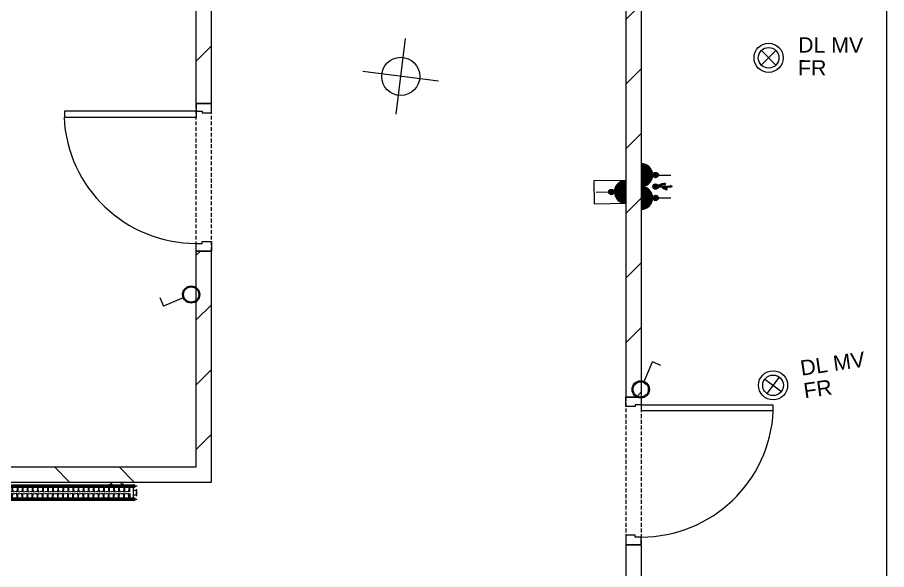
# Model space of a CAD drawing. Header units: millimetres. Extents: x -84100 to 168200, y 1000 to 58400.
# Drawn here: x 13774 to 19479, y 47252 to 50873 of the extents above; entities that cross this region are included whole.
import ezdxf
from ezdxf.enums import TextEntityAlignment as Align

# ---------------------------------------------------------------- set-up
doc = ezdxf.new("R2010")
doc.units = ezdxf.units.MM
doc.header["$LTSCALE"] = 100
doc.linetypes.add('HIDDEN', pattern=[0.375, 0.25, -0.125])
for name, color, linetype in [('Door Detail', 7, 'Continuous'), ('Doors', 7, 'Continuous'), ('Opening Header', 7, 'HIDDEN'), ('Radiators', 7, 'Continuous'), ('Roof Line - Ridge', 7, 'Continuous'), ('Stud Wall Fill', 7, 'Continuous')]:
    doc.layers.add(name, color=color, linetype=linetype)
for name, color, linetype, true_color in [('Electrical', 176, 'Continuous', 0x000080), ('General Lighting', 2, 'Continuous', 0xffff00), ('Roof', 1, 'Continuous', 0xff0000), ('Stud Wall', 156, 'Continuous', 0x004080), ('Walls', 156, 'Continuous', 0x004080)]:
    doc.layers.add(name, color=color, linetype=linetype, true_color=true_color)
doc.styles.add('Arial_00007FFEBFFD5370_00007FFEBFFD5370', font='', dxfattribs={"height": 0.2})
doc.styles.get('Arial_00007FFEBFFD5370_00007FFEBFFD5370').set_extended_font_data('Arial')

# ---------------------------------------------------------------- blocks, each defined once
blk = doc.blocks.new('Block7337')
at = {"layer": 'Stud Wall', "color": 156, "linetype": 'Continuous', "lineweight": 18, "true_color": 0x004080}
for p, q in [((0, 0), (3398, 0)), ((0, -100), (3498, -100))]:
    blk.add_line(p, q, dxfattribs=at)
at = {"layer": 'Stud Wall Fill', "color": 7, "linetype": 'Continuous', "lineweight": 5}
for p, q in [((346.425855, 0), (446.425855, -100)), ((770.689924, 0), (870.689924, -100)), ((1194.953992, 0), (1294.953992, -100)), ((1619.218061, 0), (1719.218061, -100)), ((2043.48213, 0), (2143.48213, -100)), ((2467.746198, 0), (2567.746198, -100)), ((2892.010267, 0), (2992.010267, -100)), ((22.161786, -100), (-39.304445, -38.533769))]:
    blk.add_line(p, q, dxfattribs=at)
blk = doc.blocks.new('Block7340')
at = {"layer": 'Stud Wall', "color": 156, "linetype": 'Continuous', "lineweight": 18, "true_color": 0x004080}
for p, q in [((0, 2384), (0, 6000)), ((100, 2384), (100, 3899.998479)), ((0, 2384), (100, 2384)), ((0, 0), (0, 1416)), ((0, 1416), (100, 1416)), ((100, -100), (100, 1416))]:
    blk.add_line(p, q, dxfattribs=at)
at = {"layer": 'Stud Wall Fill', "color": 7, "linetype": 'Continuous', "lineweight": 5}
for p, q in [((0, 2660.816837), (100, 2760.816837)), ((0, 1388.024631), (27.975369, 1416)), ((0, 963.760562), (100, 1063.760562)), ((0, 539.496494), (100, 639.496494)), ((0, 115.232425), (100, 215.232425))]:
    blk.add_line(p, q, dxfattribs=at)
blk = doc.blocks.new('Block7537')
at = {"layer": 'Stud Wall', "color": 156, "linetype": 'Continuous', "lineweight": 18, "true_color": 0x004080}
for p, q in [((-99.951462, 0.552991), (-99.951462, -3426)), ((0.048538, -665.128241), (0.028538, -3426)), ((0.028538, -3426), (-99.92292, -3426.000729)), ((-99.951462, -4394), (-99.951462, -6650.235008)), ((0.028538, -4394), (-99.92292, -4394.000729)), ((0.028538, -4394), (0.048538, -6650.235008))]:
    blk.add_line(p, q, dxfattribs=at)
at = {"layer": 'Stud Wall Fill', "color": 7, "linetype": 'Continuous', "lineweight": 5}
for p, q in [((0.048538, -849.164258), (-99.951462, -949.164258)), ((0.048538, -1273.428327), (-99.951462, -1373.428327)), ((0.048538, -1697.692395), (-99.951462, -1797.692395)), ((0.048538, -2121.956464), (-99.951462, -2221.956464)), ((0.048538, -2546.220533), (-99.951462, -2646.220533)), ((0.048538, -2970.484601), (-99.951462, -3070.484601)), ((0.048538, -3394.74867), (-31.202792, -3426))]:
    blk.add_line(p, q, dxfattribs=at)
blk = doc.blocks.new('Block8578')
at = {"layer": 'Door Detail', "color": 7, "linetype": 'Continuous', "lineweight": 5}
for p, q in [((0, 918), (-863.577583, 918)), ((-863.577583, 918), (-863.577583, 878)), ((100, 968), (0, 968)), ((0, 968), (0, 918)), ((0, 918), (40, 918)), ((0, 918), (0, 878)), ((40, 918), (40, 905.5)), ((100, 905.5), (100, 968)), ((-863.577583, 878), (0, 878)), ((40, 905.5), (100, 905.5)), ((40, 50), (40, 62.5)), ((40, 62.5), (100, 62.5)), ((100, 62.5), (100, 0)), ((0, 0), (0, 50)), ((0, 50), (40, 50)), ((100, 0), (0, 0))]:
    blk.add_line(p, q, dxfattribs=at)
blk.add_arc((0, 918), 868, 182.651984, 270, dxfattribs=at)
at = {"layer": 'Opening Header', "color": 7, "linetype": 'HIDDEN', "lineweight": 5}
for p, q in [((0, 0), (0, 968)), ((100, 0), (100, 968))]:
    blk.add_line(p, q, dxfattribs=at)
blk = doc.blocks.new('Block8609')
at = {"layer": 'Door Detail', "color": 7, "linetype": 'Continuous', "lineweight": 5}
for p, q in [((-100, 968), (0, 968)), ((-100, 905.5), (-100, 968)), ((0, 918), (-40, 918)), ((-40, 918), (-40, 905.5)), ((0, 968), (0, 918)), ((0, 918), (0, 878)), ((0, 918), (863.577583, 918)), ((863.577583, 918), (863.577583, 878)), ((-40, 905.5), (-100, 905.5)), ((863.577583, 878), (0, 878)), ((-40, 62.5), (-100, 62.5)), ((-100, 62.5), (-100, 0)), ((-40, 50), (-40, 62.5)), ((-100, 0), (0, 0)), ((0, 50), (-40, 50)), ((0, 0), (0, 50))]:
    blk.add_line(p, q, dxfattribs=at)
blk.add_arc((0, 918), 868, 270, 357.348016, dxfattribs=at)
at = {"layer": 'Opening Header', "color": 7, "linetype": 'HIDDEN', "lineweight": 5}
for p, q in [((-100, 968), (-100, 0)), ((-0.048538, 968), (-0.048538, 0))]:
    blk.add_line(p, q, dxfattribs=at)
blk = doc.blocks.new('Block30477')
at = {"layer": 'General Lighting', "color": 2, "linetype": 'Continuous', "lineweight": 5, "true_color": 0xffff00}
for p, q in [((47.999631, 47.624634), (-47.999631, -47.624634)), ((-47.624634, 47.999631), (47.624634, -47.999631))]:
    blk.add_line(p, q, dxfattribs=at)
for radius in [95.625, 67.617086]:
    blk.add_circle((0, 0), radius, dxfattribs=at)
at = {"layer": 'Electrical', "color": 176, "linetype": 'Continuous', "lineweight": 5, "true_color": 0x000080, "style": 'Arial_00007FFEBFFD5370_00007FFEBFFD5370'}
for s, p in [('DL MV ', (193.837334, 84.541809)), ('FR', (193.249103, -65.457037))]:
    blk.add_text(s, height=100, rotation=359.775312, dxfattribs=at).set_placement(p, align=Align.MIDDLE_LEFT)
blk = doc.blocks.new('Block34856')
at = {"layer": 'General Lighting', "color": 2, "linetype": 'Continuous', "lineweight": 5, "true_color": 0xffff00}
for p, q in [((-54.155893, 40.487153), (54.155893, -40.487153)), ((40.487153, 54.155893), (-40.487153, -54.155893))]:
    blk.add_line(p, q, dxfattribs=at)
for radius in [95.625, 67.617086]:
    blk.add_circle((0, 0), radius, dxfattribs=at)
at = {"layer": 'Electrical', "color": 176, "linetype": 'Continuous', "lineweight": 5, "true_color": 0x000080, "style": 'Arial_00007FFEBFFD5370_00007FFEBFFD5370'}
for s, p in [('DL MV ', (179.324193, 112.085071)), ('FR', (200.765354, -36.374609))]:
    blk.add_text(s, height=100, rotation=8.218069, dxfattribs=at).set_placement(p, align=Align.MIDDLE_LEFT)
blk = doc.blocks.new('Block38466')
at = {"layer": 'Electrical', "color": 176, "linetype": 'Continuous', "lineweight": 5, "true_color": 0x000080}
for p, q in [((-30.914734, -248.081195), (30.914734, 248.081195)), ((248.081195, -30.914734), (-248.081195, 30.914734))]:
    blk.add_line(p, q, dxfattribs=at)
blk.add_circle((0, 0), 125, dxfattribs=at)
blk = doc.blocks.new('Block42419')
at = {"layer": 'Electrical', "color": 176, "linetype": 'Continuous', "lineweight": 5, "true_color": 0x000080}
for p, q in [((-112.5, 75), (-112.5, -225)), ((-112.5, 75), (-38.639419, -13.023613)), ((-112.5, 75), (-38.639419, -13.023613)), ((-112.5, 70.332829), (-39.401744, -16.782281)), ((-112.5, 65.665657), (-40.316284, -20.359546)), ((-112.5, 60.998486), (-41.367662, -23.773734)), ((-108.493939, 74.892933), (-38.049213, -9.059821)), ((-104.289296, 74.549208), (-37.657589, -4.85937)), ((-99.849662, 73.925428), (-37.500957, -0.378865)), ((-95.122562, 72.959061), (-37.63179, 4.444228)), ((-90.027395, 71.55405), (-38.13069, 9.705965)), ((-84.428196, 69.548356), (-39.133622, 15.568384)), ((-78.058165, 66.62402), (-40.907387, 22.349447)), ((-70.213586, 61.942386), (-44.155699, 30.887806)), ((-112.5, 56.331314), (-42.543753, -27.039295)), ((-112.5, 51.664143), (-43.834844, -30.167804)), ((-112.5, 46.996971), (-45.233061, -33.168645)), ((-112.5, 42.3298), (-46.731967, -36.049491)), ((-112.5, 37.662628), (-48.326268, -38.816647)), ((-112.5, 32.995457), (-50.01161, -41.475307)), ((-112.5, 28.328285), (-51.784413, -44.029734)), ((-112.5, 23.661114), (-53.641757, -46.483408)), ((-112.5, 18.993942), (-55.581293, -48.839132)), ((-112.5, 14.326771), (-57.601171, -51.099106)), ((-112.5, 9.659599), (-59.699997, -53.264994)), ((-112.5, 4.992428), (-61.876789, -55.337966)), ((-112.5, 0.325256), (-64.130959, -57.318722)), ((-34.955002, 1.254156), (-19.295927, -17.407603)), ((-34.247139, 5.077729), (-15.407523, -17.374451)), ((-32.956409, 8.206669), (-12.101986, -16.646665)), ((-31.243945, 10.833004), (-9.218184, -15.416275)), ((-29.175847, 13.035513), (-6.690015, -13.762058)), ((-26.77417, 14.840477), (-4.495425, -11.710296)), ((-24.029228, 16.236354), (-2.644101, -9.249447)), ((-20.894445, 17.167637), (-1.182618, -6.324004)), ((-17.255678, 17.498294), (-0.225118, -2.797936)), ((-12.801807, 16.85755), (-0.082722, 1.699534)), ((-5.113879, 12.362605), (-3.174384, 10.051205)), ((0, 0), (82.5, 0)), ((-112.5, -4.341915), (-66.462296, -59.207515)), ((-112.5, -9.009087), (-68.870959, -61.004154)), ((-112.5, -13.676258), (-71.357483, -62.708)), ((-112.5, -18.34343), (-73.922794, -64.317954)), ((-112.5, -23.010601), (-76.568227, -65.832421)), ((-112.5, -27.677773), (-79.295564, -67.249278)), ((-112.5, -32.344944), (-82.107083, -68.565812)), ((-112.5, -37.012116), (-85.005619, -69.778643)), ((-112.5, -41.679287), (-87.994653, -70.883623)), ((-112.5, -46.346458), (-91.078424, -71.875699)), ((-112.5, -51.01363), (-94.262082, -72.748734)), ((-112.5, -55.680801), (-97.55189, -73.495265)), ((-34.564937, -3.877877), (-24.282259, -16.132296)), ((35.490558, -55.138009), (46.242453, -55.138009)), ((-112.5, -60.347973), (-100.955501, -74.106171)), ((-112.5, -65.015144), (-104.482343, -74.570216)), ((-112.5, -69.682316), (-37.982014, -158.489393)), ((-112.5, -74.349487), (-38.546311, -162.484062)), ((-112.5, -79.016659), (-39.285963, -166.269751)), ((-112.5, -83.68383), (-40.180297, -169.871097)), ((-112.5, -88.351002), (-41.213393, -173.307072)), ((-112.5, -93.018173), (-42.372732, -176.592597)), ((-112.5, -97.685345), (-43.648304, -179.739601)), ((-112.5, -102.352516), (-45.032005, -182.757742)), ((-112.5, -107.019688), (-46.517217, -185.654906)), ((-112.5, -111.686859), (-48.098503, -188.437575)), ((-105.579465, -74.680025), (-105.579465, -75.319975)), ((-103.68558, -75.519761), (-37.620675, -154.252849)), ((-99.209499, -76.186976), (-37.50049, -149.728908)), ((-94.436798, -77.207688), (-37.676924, -144.851471)), ((-89.281345, -78.684545), (-38.23611, -139.517887)), ((-83.595409, -80.793608), (-39.32578, -133.552099)), ((-77.080577, -83.890511), (-41.244345, -126.59847)), ((-68.89473, -88.978852), (-44.833925, -117.653403)), ((-35, -74.680025), (78.659643, -74.680025)), ((-34.74094, -71.680025), (84.659643, -71.680025)), ((-34.74094, -77.680025), (84.659643, -77.680025)), ((-33.939282, -68.680025), (-1.060718, -68.680025)), ((-33.939282, -80.680025), (-1.060718, -80.680025)), ((-32.508331, -65.680025), (-2.491669, -65.680025)), ((-32.508331, -83.680025), (-2.491669, -83.680025)), ((-30.237739, -62.680025), (-4.762261, -62.680025)), ((-30.237739, -86.680025), (-4.762261, -86.680025)), ((-26.513878, -59.680025), (-8.486122, -59.680025)), ((-26.513878, -89.680025), (-8.486122, -89.680025)), ((34.664601, -58.230387), (47.06841, -58.230387)), ((35.38363, -61.128954), (46.350023, -61.128954)), ((45.527588, -84.322351), (57.527588, -84.322351)), ((45.527588, -87.322351), (57.527588, -87.322351)), ((45.527588, -90.322351), (57.527588, -90.322351)), ((78.659643, -68.680025), (78.659643, -80.680025)), ((90.659643, -74.680025), (78.659643, -68.680025)), ((78.659643, -80.680025), (78.659643, -70.680025)), ((78.659643, -74.680025), (90.659643, -74.680025)), ((90.659643, -74.680025), (78.659643, -80.680025)), ((-112.5, -116.354031), (-49.771386, -191.111081)), ((-112.5, -121.021202), (-51.532188, -193.679811)), ((-112.5, -125.688374), (-53.377902, -196.147346)), ((-112.5, -130.355545), (-55.306104, -198.516577)), ((-112.5, -135.022717), (-57.314877, -200.789785)), ((-112.5, -139.689888), (-59.402767, -202.968706)), ((-112.5, -144.35706), (-61.568736, -205.054576)), ((-112.5, -149.024231), (-63.812143, -207.04816)), ((-112.5, -153.691403), (-66.132723, -208.949772)), ((-112.5, -158.358574), (-68.530584, -210.759283)), ((-112.5, -163.025746), (-71.00621, -212.476119)), ((-112.5, -167.692917), (-73.560469, -214.099243)), ((-34.902747, -148.157607), (-18.707552, -167.458288)), ((-34.737055, -153.022243), (-23.469511, -166.450378)), ((-34.096886, -144.450823), (-14.917146, -167.308347)), ((-32.74088, -141.399676), (-11.676885, -166.502768)), ((-30.976153, -138.835624), (-8.845346, -165.210094)), ((-28.861002, -136.689191), (-6.36423, -163.499801)), ((-26.412773, -134.939706), (-4.216192, -161.392561)), ((-23.617328, -133.604016), (-2.415371, -158.871525)), ((-20.421426, -132.745572), (-1.015006, -155.873243)), ((-16.695749, -132.51849), (-0.144417, -152.243599)), ((-12.070381, -133.363617), (-0.173518, -147.541747)), ((0, -150), (82.5, -150)), ((-112.5, -172.360088), (-76.194638, -215.627134)), ((-112.5, -177.02726), (-78.910435, -217.057745)), ((-112.5, -181.694431), (-81.710064, -218.388448)), ((-112.5, -186.361603), (-84.596279, -219.615963)), ((-112.5, -191.028774), (-87.572463, -220.736256)), ((-112.5, -195.695946), (-90.642744, -221.74441)), ((-112.5, -200.363117), (-93.812132, -222.634452)), ((-112.5, -205.030289), (-97.086721, -223.39912)), ((-112.5, -209.69746), (-100.47395, -224.029549)), ((-112.5, -214.364632), (-103.982971, -224.514832)), ((-112.5, -219.031803), (-107.625165, -224.841406)), ((-112.5, -223.698975), (-111.414897, -224.99215))]:
    blk.add_line(p, q, dxfattribs=at)
for points in [[(7.431625, -71.679494), (7.433725, -71.651749), (7.440715, -71.570458), (7.453629, -71.438542), (7.473498, -71.258918), (7.501357, -71.034506), (7.538239, -70.768225), (7.585177, -70.462993), (7.643204, -70.12173), (7.713353, -69.747353), (7.796658, -69.342783), (7.894153, -68.910938), (8.006869, -68.454736), (8.135841, -67.977097), (8.282101, -67.48094), (8.446684, -66.969183), (8.630621, -66.444746), (8.834947, -65.910547), (9.060695, -65.369504), (9.308898, -64.824538), (9.580589, -64.278567), (9.876801, -63.734509), (10.198567, -63.195284), (10.546922, -62.663811), (10.922898, -62.143007), (11.327528, -61.635793), (11.761846, -61.145087), (12.226884, -60.673809), (12.723677, -60.224875), (13.253257, -59.801207), (13.816658, -59.405722), (14.414912, -59.04134), (15.049053, -58.710979), (15.719983, -58.40757), (16.42547, -58.121752), (17.161851, -57.853002), (17.925464, -57.600797), (18.712646, -57.364617), (19.519733, -57.14394), (20.343062, -56.938243), (21.178971, -56.747004), (22.023795, -56.569703), (22.873873, -56.405816), (23.725541, -56.254822), (24.575136, -56.1162), (25.418995, -55.989427), (26.253454, -55.873981), (27.074851, -55.769341), (27.879523, -55.674984), (28.663807, -55.59039), (29.424039, -55.515035), (30.156556, -55.448398), (30.857696, -55.389958), (31.523795, -55.339191), (32.15119, -55.295577), (32.736218, -55.258594), (33.275217, -55.227719), (33.764522, -55.202431), (34.200472, -55.182208), (34.579402, -55.166529), (34.89765, -55.15487), (35.151553, -55.14671), (35.337447, -55.141528), (35.45167, -55.138802), (35.490558, -55.138009)], [(10.173025, -71.674923), (10.177803, -71.651295), (10.192477, -71.582085), (10.217556, -71.469806), (10.253552, -71.316967), (10.300973, -71.126082), (10.360329, -70.899662), (10.432132, -70.640217), (10.516891, -70.350261), (10.615115, -70.032305), (10.727315, -69.688859), (10.854001, -69.322437), (10.995683, -68.935548), (11.152871, -68.530706), (11.326075, -68.110422), (11.515805, -67.677206), (11.72257, -67.233572), (11.946882, -66.782029), (12.18925, -66.325091), (12.450183, -65.865269), (12.730193, -65.405074), (13.029788, -64.947017), (13.34948, -64.493611), (13.689777, -64.047368), (14.051191, -63.610798), (14.434231, -63.186413), (14.839406, -62.776725), (15.267228, -62.384246), (15.718206, -62.011487), (16.19285, -61.660959), (16.69167, -61.335175), (17.215176, -61.036646), (17.763879, -60.767884), (18.33929, -60.522876), (18.940649, -60.293588), (19.565056, -60.0795), (20.209612, -59.88009), (20.871418, -59.694839), (21.547573, -59.523224), (22.235178, -59.364726), (22.931333, -59.218823), (23.633139, -59.084994), (24.337697, -58.962719), (25.042106, -58.851476), (25.743467, -58.750746), (26.438881, -58.660006), (27.125447, -58.578736), (27.800267, -58.506416), (28.46044, -58.442524), (29.103068, -58.38654), (29.725249, -58.337943), (30.324086, -58.296211), (30.896678, -58.260824), (31.440126, -58.231262), (31.951529, -58.207002), (32.427989, -58.187525), (32.866607, -58.17231), (33.264481, -58.160835), (33.618713, -58.152581), (33.926403, -58.147025), (34.184651, -58.143647), (34.390559, -58.141927), (34.541225, -58.141343), (34.633752, -58.141374), (34.665238, -58.141501)], [(13.175257, -71.680025), (13.178871, -71.661567), (13.190084, -71.607502), (13.209454, -71.519793), (13.23754, -71.400402), (13.2749, -71.251294), (13.322091, -71.07443), (13.379672, -70.871774), (13.448201, -70.645289), (13.528236, -70.396938), (13.620336, -70.128683), (13.725058, -69.842489), (13.84296, -69.540318), (13.974601, -69.224133), (14.120538, -68.895897), (14.281331, -68.557573), (14.457536, -68.211125), (14.649712, -67.858514), (14.858418, -67.501705), (15.084211, -67.142659), (15.327649, -66.783341), (15.589291, -66.425714), (15.869694, -66.071739), (16.169417, -65.723381), (16.489018, -65.382602), (16.829055, -65.051366), (17.190086, -64.731635), (17.57267, -64.425373), (17.977363, -64.134541), (18.404726, -63.861105), (18.855314, -63.607026), (19.329688, -63.374267), (19.828404, -63.164792), (20.352657, -62.973904), (20.901468, -62.795325), (21.472135, -62.628645), (22.061956, -62.473454), (22.668228, -62.329342), (23.288251, -62.195901), (23.919322, -62.072719), (24.558739, -61.959387), (25.203801, -61.855495), (25.851805, -61.760634), (26.500049, -61.674393), (27.145832, -61.596364), (27.786452, -61.526135), (28.419206, -61.463298), (29.041393, -61.407442), (29.650312, -61.358157), (30.243258, -61.315035), (30.817532, -61.277664), (31.370432, -61.245636), (31.899254, -61.21854), (32.401297, -61.195967), (32.87386, -61.177507), (33.314241, -61.162749), (33.719736, -61.151285), (34.087646, -61.142705), (34.415267, -61.136598), (34.699898, -61.132555), (34.938836, -61.130166), (35.129381, -61.129021), (35.268829, -61.128711), (35.354479, -61.128825), (35.38363, -61.128954)], [(24.959351, -77.680025), (24.970687, -77.702984), (25.00433, -77.770217), (25.059732, -77.879261), (25.13635, -78.02765), (25.233634, -78.212921), (25.351041, -78.43261), (25.488022, -78.684253), (25.644032, -78.965384), (25.818523, -79.273541), (26.010951, -79.606259), (26.220768, -79.961073), (26.447429, -80.33552), (26.690385, -80.727134), (26.949093, -81.133453), (27.223004, -81.552012), (27.511572, -81.980346), (27.814252, -82.415992), (28.130496, -82.856485), (28.459759, -83.299361), (28.801493, -83.742155), (29.155154, -84.182405), (29.520193, -84.617644), (29.896065, -85.04541), (30.282224, -85.463238), (30.678122, -85.868663), (31.083215, -86.259222), (31.496954, -86.632451), (31.918795, -86.985884), (32.34819, -87.317059), (32.784593, -87.62351), (33.227457, -87.902774), (33.676237, -88.152386), (34.134009, -88.378181), (34.603084, -88.588022), (35.081767, -88.782484), (35.568364, -88.962144), (36.061182, -89.127577), (36.558525, -89.279361), (37.058699, -89.418071), (37.560011, -89.544284), (38.060766, -89.658576), (38.559269, -89.761523), (39.053827, -89.853701), (39.542746, -89.935686), (40.02433, -90.008055), (40.496885, -90.071385), (40.958719, -90.12625), (41.408135, -90.173228), (41.84344, -90.212894), (42.26294, -90.245825), (42.66494, -90.272597), (43.047746, -90.293786), (43.409665, -90.309969), (43.749, -90.321722), (44.064059, -90.32962), (44.353147, -90.334241), (44.61457, -90.33616), (44.846634, -90.335954), (45.047644, -90.334198), (45.215905, -90.33147), (45.349725, -90.328345), (45.447408, -90.325399), (45.50726, -90.323209), (45.527588, -90.322351)], [(27.959351, -77.680025), (27.971681, -77.697852), (28.008123, -77.750052), (28.067859, -77.834703), (28.15007, -77.949883), (28.253936, -78.093671), (28.378639, -78.264146), (28.52336, -78.459386), (28.68728, -78.677469), (28.869579, -78.916474), (29.069438, -79.17448), (29.28604, -79.449564), (29.518564, -79.739806), (29.766191, -80.043283), (30.028103, -80.358074), (30.30348, -80.682258), (30.591504, -81.013913), (30.891356, -81.351117), (31.202215, -81.691949), (31.523265, -82.034488), (31.853684, -82.376811), (32.192655, -82.716998), (32.539358, -83.053127), (32.892975, -83.383275), (33.252686, -83.705523), (33.617672, -84.017947), (33.987114, -84.318627), (34.360194, -84.605641), (34.736092, -84.877068), (35.113989, -85.130985), (35.493066, -85.365472), (35.872504, -85.578606), (36.251484, -85.768467), (36.633287, -85.939582), (37.020953, -86.098076), (37.413303, -86.24442), (37.809157, -86.379085), (38.207336, -86.502542), (38.60666, -86.615264), (39.005951, -86.717722), (39.404028, -86.810387), (39.799713, -86.89373), (40.191826, -86.968224), (40.579188, -87.034339), (40.960619, -87.092548), (41.33494, -87.143321), (41.700972, -87.18713), (42.057535, -87.224447), (42.40345, -87.255743), (42.737537, -87.281489), (43.058618, -87.302157), (43.365512, -87.318219), (43.657041, -87.330146), (43.932025, -87.338409), (44.189285, -87.34348), (44.427641, -87.34583), (44.645914, -87.345932), (44.842925, -87.344255), (45.017494, -87.341273), (45.168442, -87.337456), (45.294589, -87.333275), (45.394757, -87.329203), (45.467766, -87.325711), (45.512435, -87.32327), (45.527588, -87.322351)], [(30.959351, -77.680025), (30.97115, -77.692075), (31.005955, -77.727362), (31.062876, -77.784594), (31.141024, -77.862477), (31.239512, -77.959719), (31.35745, -78.075026), (31.493949, -78.207105), (31.648121, -78.354664), (31.819077, -78.51641), (32.005927, -78.691049), (32.207785, -78.877288), (32.423759, -79.073835), (32.652963, -79.279397), (32.894506, -79.49268), (33.147501, -79.712392), (33.411058, -79.937239), (33.684288, -80.165928), (33.966304, -80.397168), (34.256215, -80.629663), (34.553134, -80.862123), (34.856172, -81.093252), (35.164439, -81.32176), (35.477046, -81.546352), (35.793107, -81.765735), (36.11173, -81.978617), (36.432028, -82.183705), (36.753112, -82.379705), (37.074093, -82.565325), (37.394082, -82.739271), (37.71219, -82.900251), (38.02753, -83.046972), (38.339211, -83.17814), (38.650343, -83.296818), (38.964081, -83.407132), (39.279606, -83.509383), (39.596101, -83.603873), (39.912746, -83.690903), (40.228722, -83.770774), (40.543212, -83.843789), (40.855396, -83.910247), (41.164455, -83.970452), (41.469572, -84.024704), (41.769927, -84.073304), (42.064701, -84.116555), (42.353076, -84.154757), (42.634234, -84.188213), (42.907356, -84.217223), (43.171622, -84.242089), (43.426215, -84.263113), (43.670316, -84.280596), (43.903106, -84.294838), (44.123766, -84.306143), (44.331478, -84.314811), (44.525423, -84.321144), (44.704782, -84.325443), (44.868737, -84.32801), (45.01647, -84.329145), (45.14716, -84.329151), (45.259991, -84.32833), (45.354143, -84.326981), (45.428797, -84.325408), (45.483135, -84.323911), (45.516338, -84.322791), (45.527588, -84.322351)]]:
    blk.add_lwpolyline(points, dxfattribs=at)
blk.add_lwpolyline([(45.527588, -81.322351), (45.527588, -93.322351), (57.527588, -93.322351), (57.527588, -81.322351)], close=True, dxfattribs=at)
for centre, radius in [((-17.5, 0), 17.5), ((40.866506, -58.230387), 6.201904), ((-17.5, -74.680025), 17.5), ((-17.5, -150), 17.5)]:
    blk.add_circle(centre, radius, dxfattribs=at)
for centre, start, end in [((-112.5, 0), 275.294431, 90), ((-112.5, -150), 270, 84.705567)]:
    blk.add_arc(centre, 75, start, end, dxfattribs=at)
blk = doc.blocks.new('Block48020')
at = {"layer": 'Electrical', "color": 176, "linetype": 'Continuous', "lineweight": 5, "true_color": 0x000080}
for p, q in [((-1.799787, 116.986156), (-63.92938, 116.030316)), ((-1.845935, 119.985801), (-61.838836, 119.062834)), ((-1.892084, 122.985446), (-59.513383, 122.098965)), ((-1.938232, 125.985091), (-56.922634, 125.139178)), ((-1.984381, 128.984736), (-54.026277, 128.184092)), ((-2.030529, 131.984381), (-50.768992, 131.234559)), ((-2.076677, 134.984027), (-47.071353, 134.291801)), ((-2.122826, 137.983672), (-42.811991, 137.357684)), ((-2.168974, 140.983317), (-37.787785, 140.435335)), ((-2.215122, 143.982962), (-31.605521, 143.530802)), ((-2.261271, 146.982607), (-23.258786, 146.659568)), ((0, 0), (-2.307419, 149.982252)), ((-113.640398, 73.260561), (-196.130637, 71.991481)), ((-78.64454, 73.798959), (-113.640398, 73.260561)), ((-78.949718, 76.794619), (-113.427517, 76.264191)), ((-78.857421, 70.795329), (-113.33522, 70.264901)), ((-79.797429, 79.781932), (-112.672103, 79.276168)), ((-79.612835, 67.783352), (-112.487509, 67.277588)), ((-81.274359, 82.759565), (-111.287469, 82.297825)), ((-80.997469, 64.761695), (-111.010579, 64.299955)), ((-83.590831, 85.724282), (-109.063295, 85.332398)), ((-83.221643, 61.727122), (-108.694108, 61.335238)), ((-87.360399, 88.666644), (-105.386023, 88.389327)), ((-86.898915, 58.670194), (-104.924539, 58.392876)), ((-1.15371, 74.991126), (-76.144835, 73.837416)), ((-1.199858, 77.990771), (-76.130967, 76.837985)), ((-1.107561, 71.991481), (-76.03867, 70.838695)), ((-1.246006, 80.990416), (-75.996775, 79.840404)), ((-1.061413, 68.991836), (-75.812182, 67.841824)), ((-1.292155, 83.990061), (-75.741387, 82.844688)), ((-1.015264, 65.992191), (-75.464496, 64.846818)), ((-1.338303, 86.989706), (-75.363319, 85.85086)), ((-0.969116, 62.992546), (-74.994132, 61.853699)), ((-1.384452, 89.989351), (-74.860449, 88.858951)), ((-0.922968, 59.992901), (-74.398965, 58.862501)), ((-1.4306, 92.988996), (-74.229952, 91.869006)), ((-1.476748, 95.988641), (-73.468229, 94.88108)), ((-1.522897, 98.988286), (-72.570805, 97.895241)), ((-1.569045, 101.987931), (-71.532189, 100.911575)), ((-1.615193, 104.987576), (-70.345696, 103.930184)), ((-1.661342, 107.987221), (-69.003206, 106.951193)), ((-1.70749, 110.986866), (-67.494842, 109.974753)), ((-1.753639, 113.986511), (-65.808528, 113.001051)), ((-0.876819, 56.993256), (-73.676171, 55.873266)), ((-0.830671, 53.993611), (-72.822152, 52.886049)), ((-0.784523, 50.993966), (-71.832431, 49.900921)), ((-0.738374, 47.994321), (-70.701518, 46.917964)), ((-0.692226, 44.994676), (-69.422728, 43.937283)), ((-0.646077, 41.99503), (-67.987941, 40.959002)), ((-0.599929, 38.995385), (-66.387281, 37.983272)), ((-0.553781, 35.99574), (-64.60867, 35.010281)), ((-0.507632, 32.996095), (-62.637226, 32.040255)), ((-0.461484, 29.99645), (-60.454385, 29.073483)), ((-0.415335, 26.996805), (-58.036635, 26.110324)), ((-0.369187, 23.99716), (-55.353589, 23.151246)), ((-0.323039, 20.997515), (-52.364935, 20.196871)), ((-0.27689, 17.99787), (-49.015353, 17.248048)), ((-0.230742, 14.998225), (-45.225417, 14.305999)), ((-0.184594, 11.99858), (-40.873758, 11.372593)), ((-0.138445, 8.998935), (-35.757256, 8.450953)), ((-0.092297, 5.99929), (-29.482696, 5.54713)), ((-0.046148, 2.999645), (-21.043664, 2.676606))]:
    blk.add_line(p, q, dxfattribs=at)
blk.add_lwpolyline([(0, 0), (-2.307419, 149.982252), (-212.079183, 146.754994), (-209.771764, -3.227258)], close=True, dxfattribs=at)
blk.add_circle((-96.142469, 73.52976), 17.5, dxfattribs=at)
blk.add_arc((-1.15371, 74.991126), 75, 90.881404, 270.881404, dxfattribs=at)
blk = doc.blocks.new('Block83931')
at = {"layer": 'Electrical', "color": 176, "linetype": 'Continuous', "lineweight": 5, "true_color": 0x000080}
for p in [(22.530099, 52.100854), (132.829338, 157.557618)]:
    blk.add_line(p, (78.325182, 181.126983), dxfattribs=at)
for radius in [56.763582, 50]:
    blk.add_circle((0, 0), radius, dxfattribs=at)
blk = doc.blocks.new('Block85152')
at = {"layer": 'Electrical', "color": 176, "linetype": 'Continuous', "lineweight": 5, "true_color": 0x000080}
for p in [(-205.044079, -20.614601), (-52.44707, -21.711959)]:
    blk.add_line(p, (-182.330593, -75.480944), dxfattribs=at)
for radius in [56.763582, 50]:
    blk.add_circle((0, 0), radius, dxfattribs=at)
blk = doc.blocks.new('Block106142')
at = {"layer": 'Radiators', "color": 7, "linetype": 'Continuous', "lineweight": 5}
for p, q in [((-18.502717, 86.454545), (-18.502717, 84.454545)), ((-18.502717, 86.454545), (1081.497283, 86.454545)), ((1081.497283, 84.454545), (-18.502717, 84.454545)), ((-18.502716, 61.229545), (-18.502717, 23.229545)), ((-14.502716, 61.229545), (-18.502716, 61.229545)), ((-14.502717, 23.229545), (-14.502716, 61.229545)), ((4.079338, 57.229545), (-14.502717, 57.229545)), ((0, 94.454545), (1062.994566, 94.454545)), ((1062.994566, 76.454545), (0, 76.454545)), ((4.079338, 76.454545), (4.079338, 8)), ((26.499283, 48.426842), (26.499283, 76.454545)), ((29.499283, 71.454545), (28.499283, 50.426842)), ((31.499283, 76.454545), (29.499283, 71.454545)), ((31.499283, 76.454545), (33.499283, 71.454545)), ((33.499283, 71.454545), (34.499283, 50.426842)), ((62.832283, 71.454545), (61.832283, 50.426842)), ((64.832283, 76.454545), (62.832283, 71.454545)), ((64.832283, 76.454545), (66.832283, 71.454545)), ((66.491478, 96.287989), (80.49729, 96.272728)), ((66.497285, 94.454545), (66.497285, 96.287983)), ((82.497285, 94.454545), (66.497285, 94.454545)), ((66.832283, 71.454545), (67.832283, 50.426842)), ((80.49729, 96.272728), (80.49729, 109)), ((82.497285, 111), (146.497281, 111)), ((146.497281, 109.000003), (82.497285, 109)), ((82.49729, 109), (82.497285, 94.454545)), ((96.165283, 71.454545), (95.165283, 50.426842)), ((98.165283, 76.454545), (96.165283, 71.454545)), ((98.165283, 76.454545), (100.165283, 71.454545)), ((100.165283, 71.454545), (101.165283, 50.426842)), ((129.498283, 71.454545), (128.498283, 50.426842)), ((131.498283, 76.454545), (129.498283, 71.454545)), ((131.498283, 76.454545), (133.498283, 71.454545)), ((133.498283, 71.454545), (134.498283, 50.426842)), ((146.497281, 109), (146.497276, 94.454545)), ((146.497281, 109), (146.497285, 94.454545)), ((146.497285, 94.454545), (162.497285, 94.454545)), ((148.497281, 96.272728), (148.497281, 109)), ((162.497285, 96.272728), (148.497281, 96.272728)), ((162.831283, 71.454545), (161.831283, 50.426842)), ((162.497285, 96.272728), (162.497285, 94.454545)), ((164.831283, 76.454545), (162.831283, 71.454545)), ((164.831283, 76.454545), (166.831283, 71.454545)), ((166.831283, 71.454545), (167.831283, 50.426842)), ((196.164283, 71.454545), (195.164283, 50.426842)), ((198.164283, 76.454545), (196.164283, 71.454545)), ((198.164283, 76.454545), (200.164283, 71.454545)), ((200.164283, 71.454545), (201.164283, 50.426842)), ((229.497283, 71.454545), (228.497283, 50.426842)), ((231.497283, 76.454545), (229.497283, 71.454545)), ((231.497283, 76.454545), (233.497283, 71.454545)), ((233.497283, 71.454545), (234.497283, 50.426842)), ((262.830283, 71.454545), (261.830283, 50.426842)), ((264.830283, 76.454545), (262.830283, 71.454545)), ((264.830283, 76.454545), (266.830283, 71.454545)), ((266.830283, 71.454545), (267.830283, 50.426842)), ((296.163283, 71.454545), (295.163283, 50.426842)), ((298.163283, 76.454545), (296.163283, 71.454545)), ((298.163283, 76.454545), (300.163283, 71.454545)), ((300.163283, 71.454545), (301.163283, 50.426842)), ((329.496283, 71.454545), (328.496283, 50.426842)), ((331.496283, 76.454545), (329.496283, 71.454545)), ((331.496283, 76.454545), (333.496283, 71.454545)), ((333.496283, 71.454545), (334.496283, 50.426842)), ((362.829283, 71.454545), (361.829283, 50.426842)), ((364.829283, 76.454545), (362.829283, 71.454545)), ((364.829283, 76.454545), (366.829283, 71.454545)), ((366.829283, 71.454545), (367.829283, 50.426842)), ((396.162283, 71.454545), (395.162283, 50.426842)), ((398.162283, 76.454545), (396.162283, 71.454545)), ((398.162283, 76.454545), (400.162283, 71.454545)), ((400.162283, 71.454545), (401.162283, 50.426842)), ((429.495283, 71.454545), (428.495283, 50.426842)), ((431.495283, 76.454545), (429.495283, 71.454545)), ((431.495283, 76.454545), (433.495283, 71.454545)), ((433.495283, 71.454545), (434.495283, 50.426842)), ((462.828283, 71.454545), (461.828283, 50.426842)), ((464.828283, 76.454545), (462.828283, 71.454545)), ((464.828283, 76.454545), (466.828283, 71.454545)), ((466.828283, 71.454545), (467.828283, 50.426842)), ((496.161283, 71.454545), (495.161283, 50.426842)), ((498.161283, 76.454545), (496.161283, 71.454545)), ((498.161283, 76.454545), (500.161283, 71.454545)), ((500.161283, 71.454545), (501.161283, 50.426842)), ((529.494283, 71.454545), (528.494283, 50.426842)), ((531.494283, 76.454545), (529.494283, 71.454545)), ((531.494283, 76.454545), (533.494283, 71.454545)), ((533.494283, 71.454545), (534.494283, 50.426842)), ((562.827283, 71.454545), (561.827283, 50.426842)), ((564.827283, 76.454545), (562.827283, 71.454545)), ((564.827283, 76.454545), (566.827283, 71.454545)), ((566.827283, 71.454545), (567.827283, 50.426842)), ((596.160283, 71.454545), (595.160283, 50.426842)), ((598.160283, 76.454545), (596.160283, 71.454545)), ((598.160283, 76.454545), (600.160283, 71.454545)), ((600.160283, 71.454545), (601.160283, 50.426842)), ((629.493283, 71.454545), (628.493283, 50.426842)), ((631.493283, 76.454545), (629.493283, 71.454545)), ((631.493283, 76.454545), (633.493283, 71.454545)), ((633.493283, 71.454545), (634.493283, 50.426842)), ((662.826283, 71.454545), (661.826283, 50.426842)), ((664.826283, 76.454545), (662.826283, 71.454545)), ((664.826283, 76.454545), (666.826283, 71.454545)), ((666.826283, 71.454545), (667.826283, 50.426842)), ((696.159283, 71.454545), (695.159283, 50.426842)), ((698.159283, 76.454545), (696.159283, 71.454545)), ((698.159283, 76.454545), (700.159283, 71.454545)), ((700.159283, 71.454545), (701.159283, 50.426842)), ((729.492283, 71.454545), (728.492283, 50.426842)), ((731.492283, 76.454545), (729.492283, 71.454545)), ((731.492283, 76.454545), (733.492283, 71.454545)), ((733.492283, 71.454545), (734.492283, 50.426842)), ((762.825283, 71.454545), (761.825283, 50.426842)), ((764.825283, 76.454545), (762.825283, 71.454545)), ((764.825283, 76.454545), (766.825283, 71.454545)), ((766.825283, 71.454545), (767.825283, 50.426842)), ((796.158283, 71.454545), (795.158283, 50.426842)), ((798.158283, 76.454545), (796.158283, 71.454545)), ((798.158283, 76.454545), (800.158283, 71.454545)), ((800.158283, 71.454545), (801.158283, 50.426842)), ((829.491283, 71.454545), (828.491283, 50.426842)), ((831.491283, 76.454545), (829.491283, 71.454545)), ((831.491283, 76.454545), (833.491283, 71.454545)), ((833.491283, 71.454545), (834.491283, 50.426842)), ((862.824283, 71.454545), (861.824283, 50.426842)), ((864.824283, 76.454545), (862.824283, 71.454545)), ((864.824283, 76.454545), (866.824283, 71.454545)), ((866.824283, 71.454545), (867.824283, 50.426842)), ((880.497285, 94.454545), (996.497285, 94.454545)), ((896.157283, 71.454545), (895.157283, 50.426842)), ((898.157283, 76.454545), (896.157283, 71.454545)), ((898.157283, 76.454545), (900.157283, 71.454545)), ((900.157283, 71.454545), (901.157283, 50.426842)), ((900.491478, 96.287989), (914.49729, 96.272728)), ((900.497285, 94.454545), (900.497285, 96.287983)), ((916.497285, 94.454545), (900.497285, 94.454545)), ((914.49729, 96.272728), (914.49729, 109)), ((916.497285, 111), (980.497281, 111)), ((980.497281, 109.000003), (916.497285, 109)), ((916.49729, 109), (916.497285, 94.454545)), ((929.490283, 71.454545), (928.490283, 50.426842)), ((931.490283, 76.454545), (929.490283, 71.454545)), ((931.490283, 76.454545), (933.490283, 71.454545)), ((933.490283, 71.454545), (934.490283, 50.426842)), ((962.823283, 71.454545), (961.823283, 50.426842)), ((964.823283, 76.454545), (962.823283, 71.454545)), ((964.823283, 76.454545), (966.823283, 71.454545)), ((966.823283, 71.454545), (967.823283, 50.426842)), ((980.497281, 109), (980.497276, 94.454545)), ((980.497281, 109), (980.497285, 94.454545)), ((982.497281, 96.272728), (982.497281, 109)), ((996.497285, 96.272728), (982.497281, 96.272728)), ((996.156283, 71.454545), (995.156283, 50.426842)), ((998.156283, 76.454545), (996.156283, 71.454545)), ((996.497285, 96.272728), (996.497285, 94.454545)), ((998.156283, 76.454545), (1000.156283, 71.454545)), ((1000.156283, 71.454545), (1001.156283, 50.426842)), ((1029.489283, 71.454545), (1028.489283, 50.426842)), ((1031.489283, 76.454545), (1029.489283, 71.454545)), ((1031.496283, 76.454545), (1033.496283, 71.454545)), ((1033.496283, 71.454545), (1034.496283, 50.426842)), ((1036.496283, 48.426842), (1036.496283, 76.454545)), ((1058.915229, 76.454545), (1058.915229, 8)), ((1077.497283, 57.229546), (1058.915229, 57.229546)), ((1077.497284, 61.229546), (1077.497283, 23.229546)), ((1081.497284, 61.229545), (1077.497284, 61.229546)), ((1081.497283, 86.454545), (1081.497283, 84.454545)), ((1081.497283, 23.229545), (1081.497284, 61.229545)), ((-18.502717, 23.229545), (-14.502717, 23.229545)), ((-18.502717, -2), (-18.502717, 0)), ((-18.502717, 0), (1081.497283, 0)), ((-14.502717, 27.229545), (4.079337, 27.229545)), ((0, 8), (1062.994566, 8)), ((26.498283, 36.027704), (26.498283, 8)), ((29.498283, 13), (28.498283, 34.027704)), ((31.498283, 8), (29.498283, 13)), ((31.498283, 8), (33.498283, 13)), ((33.498283, 13), (34.498283, 34.027704)), ((36.498283, 36.027704), (48.164783, 35.027704)), ((36.499283, 48.426842), (48.165783, 49.426842)), ((59.831283, 36.027704), (48.164783, 35.027704)), ((59.832283, 48.426842), (48.165783, 49.426842)), ((62.831283, 13), (61.831283, 34.027704)), ((64.831283, 8), (62.831283, 13)), ((64.831283, 8), (66.831283, 13)), ((66.831283, 13), (67.831283, 34.027704)), ((69.831283, 36.027704), (81.497783, 35.027704)), ((69.832283, 48.426842), (81.498783, 49.426842)), ((93.164283, 36.027704), (81.497783, 35.027704)), ((93.165283, 48.426842), (81.498783, 49.426842)), ((96.164283, 13), (95.164283, 34.027704)), ((98.164283, 8), (96.164283, 13)), ((98.164283, 8), (100.164283, 13)), ((100.164283, 13), (101.164283, 34.027704)), ((103.164283, 36.027704), (114.830783, 35.027704)), ((103.165283, 48.426842), (114.831783, 49.426842)), ((126.497283, 36.027704), (114.830783, 35.027704)), ((126.498283, 48.426842), (114.831783, 49.426842)), ((129.497283, 13), (128.497283, 34.027704)), ((131.497283, 8), (129.497283, 13)), ((131.497283, 8), (133.497283, 13)), ((133.497283, 13), (134.497283, 34.027704)), ((136.497283, 36.027704), (148.163783, 35.027704)), ((136.498283, 48.426842), (148.164783, 49.426842)), ((159.830283, 36.027704), (148.163783, 35.027704)), ((159.831283, 48.426842), (148.164783, 49.426842)), ((162.830283, 13), (161.830283, 34.027704)), ((164.830283, 8), (162.830283, 13)), ((164.830283, 8), (166.830283, 13)), ((166.830283, 13), (167.830283, 34.027704)), ((169.830283, 36.027704), (181.496783, 35.027704)), ((169.831283, 48.426842), (181.497783, 49.426842)), ((193.163283, 36.027704), (181.496783, 35.027704)), ((193.164283, 48.426842), (181.497783, 49.426842)), ((196.163283, 13), (195.163283, 34.027704)), ((198.163283, 8), (196.163283, 13)), ((198.163283, 8), (200.163283, 13)), ((200.163283, 13), (201.163283, 34.027704)), ((203.163283, 36.027704), (214.829783, 35.027704)), ((203.164283, 48.426842), (214.830783, 49.426842)), ((226.496283, 36.027704), (214.829783, 35.027704)), ((226.497283, 48.426842), (214.830783, 49.426842)), ((229.496283, 13), (228.496283, 34.027704)), ((231.496283, 8), (229.496283, 13)), ((231.496283, 8), (233.496283, 13)), ((233.496283, 13), (234.496283, 34.027704)), ((236.496283, 36.027704), (248.162783, 35.027704)), ((236.497283, 48.426842), (248.163783, 49.426842)), ((259.829283, 36.027704), (248.162783, 35.027704)), ((259.830283, 48.426842), (248.163783, 49.426842)), ((262.829283, 13), (261.829283, 34.027704)), ((264.829283, 8), (262.829283, 13)), ((264.829283, 8), (266.829283, 13)), ((266.829283, 13), (267.829283, 34.027704)), ((269.829283, 36.027704), (281.495783, 35.027704)), ((269.830283, 48.426842), (281.496783, 49.426842)), ((293.162283, 36.027704), (281.495783, 35.027704)), ((293.163283, 48.426842), (281.496783, 49.426842)), ((296.162283, 13), (295.162283, 34.027704)), ((298.162283, 8), (296.162283, 13)), ((298.162283, 8), (300.162283, 13)), ((300.162283, 13), (301.162283, 34.027704)), ((303.162283, 36.027704), (314.828783, 35.027704)), ((303.163283, 48.426842), (314.829783, 49.426842)), ((326.495283, 36.027704), (314.828783, 35.027704)), ((326.496283, 48.426842), (314.829783, 49.426842)), ((329.495283, 13), (328.495283, 34.027704)), ((331.495283, 8), (329.495283, 13)), ((331.495283, 8), (333.495283, 13)), ((333.495283, 13), (334.495283, 34.027704)), ((336.495283, 36.027704), (348.161783, 35.027704)), ((336.496283, 48.426842), (348.162783, 49.426842)), ((359.828283, 36.027704), (348.161783, 35.027704)), ((359.829283, 48.426842), (348.162783, 49.426842)), ((362.828283, 13), (361.828283, 34.027704)), ((364.828283, 8), (362.828283, 13)), ((364.828283, 8), (366.828283, 13)), ((366.828283, 13), (367.828283, 34.027704)), ((369.828283, 36.027704), (381.494783, 35.027704)), ((369.829283, 48.426842), (381.495783, 49.426842)), ((393.161283, 36.027704), (381.494783, 35.027704)), ((393.162283, 48.426842), (381.495783, 49.426842)), ((396.161283, 13), (395.161283, 34.027704)), ((398.161283, 8), (396.161283, 13)), ((398.161283, 8), (400.161283, 13)), ((400.161283, 13), (401.161283, 34.027704)), ((403.161283, 36.027704), (414.827783, 35.027704)), ((403.162283, 48.426842), (414.828783, 49.426842)), ((426.494283, 36.027704), (414.827783, 35.027704)), ((426.495283, 48.426842), (414.828783, 49.426842)), ((429.494283, 13), (428.494283, 34.027704)), ((431.494283, 8), (429.494283, 13)), ((431.494283, 8), (433.494283, 13)), ((433.494283, 13), (434.494283, 34.027704)), ((436.494283, 36.027704), (448.160783, 35.027704)), ((436.495283, 48.426842), (448.161783, 49.426842)), ((459.827283, 36.027704), (448.160783, 35.027704)), ((459.828283, 48.426842), (448.161783, 49.426842)), ((462.827283, 13), (461.827283, 34.027704)), ((464.827283, 8), (462.827283, 13)), ((464.827283, 8), (466.827283, 13)), ((466.827283, 13), (467.827283, 34.027704)), ((469.827283, 36.027704), (481.493783, 35.027704)), ((469.828283, 48.426842), (481.494783, 49.426842)), ((493.160283, 36.027704), (481.493783, 35.027704)), ((493.161283, 48.426842), (481.494783, 49.426842)), ((496.160283, 13), (495.160283, 34.027704)), ((498.160283, 8), (496.160283, 13)), ((498.160283, 8), (500.160283, 13)), ((500.160283, 13), (501.160283, 34.027704)), ((503.160283, 36.027704), (514.826783, 35.027704)), ((503.161283, 48.426842), (514.827783, 49.426842)), ((526.493283, 36.027704), (514.826783, 35.027704)), ((526.494283, 48.426842), (514.827783, 49.426842)), ((529.493283, 13), (528.493283, 34.027704)), ((531.493283, 8), (529.493283, 13)), ((531.493283, 8), (533.493283, 13)), ((533.493283, 13), (534.493283, 34.027704)), ((536.493283, 36.027704), (548.159783, 35.027704)), ((536.494283, 48.426842), (548.160783, 49.426842)), ((559.826283, 36.027704), (548.159783, 35.027704)), ((559.827283, 48.426842), (548.160783, 49.426842)), ((562.826283, 13), (561.826283, 34.027704)), ((564.826283, 8), (562.826283, 13)), ((564.826283, 8), (566.826283, 13)), ((566.826283, 13), (567.826283, 34.027704)), ((569.826283, 36.027704), (581.492783, 35.027704)), ((569.827283, 48.426842), (581.493783, 49.426842)), ((593.159283, 36.027704), (581.492783, 35.027704)), ((593.160283, 48.426842), (581.493783, 49.426842)), ((596.159283, 13), (595.159283, 34.027704)), ((598.159283, 8), (596.159283, 13)), ((598.159283, 8), (600.159283, 13)), ((600.159283, 13), (601.159283, 34.027704)), ((603.159283, 36.027704), (614.825783, 35.027704)), ((603.160283, 48.426842), (614.826783, 49.426842)), ((626.492283, 36.027704), (614.825783, 35.027704)), ((626.493283, 48.426842), (614.826783, 49.426842)), ((629.492283, 13), (628.492283, 34.027704)), ((631.492283, 8), (629.492283, 13)), ((631.492283, 8), (633.492283, 13)), ((633.492283, 13), (634.492283, 34.027704)), ((636.492283, 36.027704), (648.158783, 35.027704)), ((636.493283, 48.426842), (648.159783, 49.426842)), ((659.825283, 36.027704), (648.158783, 35.027704)), ((659.826283, 48.426842), (648.159783, 49.426842)), ((662.825283, 13), (661.825283, 34.027704)), ((664.825283, 8), (662.825283, 13)), ((664.825283, 8), (666.825283, 13)), ((666.825283, 13), (667.825283, 34.027704)), ((669.825283, 36.027704), (681.491783, 35.027704)), ((669.826283, 48.426842), (681.492783, 49.426842)), ((693.158283, 36.027704), (681.491783, 35.027704)), ((693.159283, 48.426842), (681.492783, 49.426842)), ((696.158283, 13), (695.158283, 34.027704)), ((698.158283, 8), (696.158283, 13)), ((698.158283, 8), (700.158283, 13)), ((700.158283, 13), (701.158283, 34.027704)), ((703.158283, 36.027704), (714.824783, 35.027704)), ((703.159283, 48.426842), (714.825783, 49.426842)), ((726.491283, 36.027704), (714.824783, 35.027704)), ((726.492283, 48.426842), (714.825783, 49.426842)), ((729.491283, 13), (728.491283, 34.027704)), ((731.491283, 8), (729.491283, 13)), ((731.491283, 8), (733.491283, 13)), ((733.491283, 13), (734.491283, 34.027704)), ((736.491283, 36.027704), (748.157783, 35.027704)), ((736.492283, 48.426842), (748.158783, 49.426842)), ((759.824283, 36.027704), (748.157783, 35.027704)), ((759.825283, 48.426842), (748.158783, 49.426842)), ((762.824283, 13), (761.824283, 34.027704)), ((764.824283, 8), (762.824283, 13)), ((764.824283, 8), (766.824283, 13)), ((766.824283, 13), (767.824283, 34.027704)), ((769.824283, 36.027704), (781.490783, 35.027704)), ((769.825283, 48.426842), (781.491783, 49.426842)), ((793.157283, 36.027704), (781.490783, 35.027704)), ((793.158283, 48.426842), (781.491783, 49.426842)), ((796.157283, 13), (795.157283, 34.027704)), ((798.157283, 8), (796.157283, 13)), ((798.157283, 8), (800.157283, 13)), ((800.157283, 13), (801.157283, 34.027704)), ((803.157283, 36.027704), (814.823783, 35.027704)), ((803.158283, 48.426842), (814.824783, 49.426842)), ((826.490283, 36.027704), (814.823783, 35.027704)), ((826.491283, 48.426842), (814.824783, 49.426842)), ((829.490283, 13), (828.490283, 34.027704)), ((831.490283, 8), (829.490283, 13)), ((831.490283, 8), (833.490283, 13)), ((833.490283, 13), (834.490283, 34.027704)), ((836.490283, 36.027704), (848.156783, 35.027704)), ((836.491283, 48.426842), (848.157783, 49.426842)), ((859.823283, 36.027704), (848.156783, 35.027704)), ((859.824283, 48.426842), (848.157783, 49.426842)), ((862.823283, 13), (861.823283, 34.027704)), ((864.823283, 8), (862.823283, 13)), ((864.823283, 8), (866.823283, 13)), ((866.823283, 13), (867.823283, 34.027704)), ((869.823283, 36.027704), (881.489783, 35.027704)), ((869.824283, 48.426842), (881.490783, 49.426842)), ((893.156283, 36.027704), (881.489783, 35.027704)), ((893.157283, 48.426842), (881.490783, 49.426842)), ((896.156283, 13), (895.156283, 34.027704)), ((898.156283, 8), (896.156283, 13)), ((898.156283, 8), (900.156283, 13)), ((900.156283, 13), (901.156283, 34.027704)), ((903.156283, 36.027704), (914.822783, 35.027704)), ((903.157283, 48.426842), (914.823783, 49.426842)), ((926.489283, 36.027704), (914.822783, 35.027704)), ((926.490283, 48.426842), (914.823783, 49.426842)), ((929.489283, 13), (928.489283, 34.027704)), ((931.489283, 8), (929.489283, 13)), ((931.489283, 8), (933.489283, 13)), ((933.489283, 13), (934.489283, 34.027704)), ((936.489283, 36.027704), (948.155783, 35.027704)), ((936.490283, 48.426842), (948.156783, 49.426842)), ((959.822283, 36.027704), (948.155783, 35.027704)), ((959.823283, 48.426842), (948.156783, 49.426842)), ((962.822283, 13), (961.822283, 34.027704)), ((964.822283, 8), (962.822283, 13)), ((964.822283, 8), (966.822283, 13)), ((966.822283, 13), (967.822283, 34.027704)), ((969.822283, 36.027704), (981.488783, 35.027704)), ((969.823283, 48.426842), (981.489783, 49.426842)), ((993.155283, 36.027704), (981.488783, 35.027704)), ((993.156283, 48.426842), (981.489783, 49.426842)), ((996.155283, 13), (995.155283, 34.027704)), ((998.155283, 8), (996.155283, 13)), ((998.155283, 8), (1000.155283, 13)), ((1000.155283, 13), (1001.155283, 34.027704)), ((1003.155283, 36.027704), (1014.821783, 35.027704)), ((1003.156283, 48.426842), (1014.822783, 49.426842)), ((1026.488283, 36.027704), (1014.821783, 35.027704)), ((1026.489283, 48.426842), (1014.822783, 49.426842)), ((1029.488283, 13), (1028.488283, 34.027704)), ((1031.488283, 8), (1029.488283, 13)), ((1031.495283, 8), (1033.495283, 13)), ((1033.495283, 13), (1034.495283, 34.027704)), ((1036.495283, 36.027704), (1036.495283, 8)), ((1058.915228, 27.229546), (1077.497283, 27.229546)), ((1077.497283, 23.229546), (1081.497283, 23.229545)), ((1081.497283, -2), (1081.497283, 0)), ((1081.497283, -2), (-18.502717, -2)), ((1062.994566, -10), (0, -10))]:
    blk.add_line(p, q, dxfattribs=at)
for centre, radius, start, end in [((0, 86.454545), 8, 90, 180), ((0, 84.454545), 8, 180, 270), ((82.49729, 109), 2, 90, 180), ((146.497281, 109), 2, 0, 90), ((916.49729, 109), 2, 90, 180), ((980.497281, 109), 2, 0, 90), ((1062.994566, 86.454545), 8, 0, 90), ((1062.994566, 84.454545), 8, 270, 0), ((0, 0), 8, 90, 180), ((26.498283, 34.027704), 2, 0, 90), ((26.499283, 50.426842), 2, 270, 0), ((36.498283, 34.027704), 2, 90, 180), ((36.499283, 50.426842), 2, 180, 270), ((59.831283, 34.027704), 2, 0, 90), ((59.832283, 50.426842), 2, 270, 0), ((69.831283, 34.027704), 2, 90, 180), ((69.832283, 50.426842), 2, 180, 270), ((93.164283, 34.027704), 2, 0, 90), ((93.165283, 50.426842), 2, 270, 0), ((103.164283, 34.027704), 2, 90, 180), ((103.165283, 50.426842), 2, 180, 270), ((126.497283, 34.027704), 2, 0, 90), ((126.498283, 50.426842), 2, 270, 0), ((136.497283, 34.027704), 2, 90, 180), ((136.498283, 50.426842), 2, 180, 270), ((159.830283, 34.027704), 2, 0, 90), ((159.831283, 50.426842), 2, 270, 0), ((169.830283, 34.027704), 2, 90, 180), ((169.831283, 50.426842), 2, 180, 270), ((193.163283, 34.027704), 2, 0, 90), ((193.164283, 50.426842), 2, 270, 0), ((203.163283, 34.027704), 2, 90, 180), ((203.164283, 50.426842), 2, 180, 270), ((226.496283, 34.027704), 2, 0, 90), ((226.497283, 50.426842), 2, 270, 0), ((236.496283, 34.027704), 2, 90, 180), ((236.497283, 50.426842), 2, 180, 270), ((259.829283, 34.027704), 2, 0, 90), ((259.830283, 50.426842), 2, 270, 0), ((269.829283, 34.027704), 2, 90, 180), ((269.830283, 50.426842), 2, 180, 270), ((293.162283, 34.027704), 2, 0, 90), ((293.163283, 50.426842), 2, 270, 0), ((303.162283, 34.027704), 2, 90, 180), ((303.163283, 50.426842), 2, 180, 270), ((326.495283, 34.027704), 2, 0, 90), ((326.496283, 50.426842), 2, 270, 0), ((336.495283, 34.027704), 2, 90, 180), ((336.496283, 50.426842), 2, 180, 270), ((359.828283, 34.027704), 2, 0, 90), ((359.829283, 50.426842), 2, 270, 0), ((369.828283, 34.027704), 2, 90, 180), ((369.829283, 50.426842), 2, 180, 270), ((393.161283, 34.027704), 2, 0, 90), ((393.162283, 50.426842), 2, 270, 0), ((403.161283, 34.027704), 2, 90, 180), ((403.162283, 50.426842), 2, 180, 270), ((426.494283, 34.027704), 2, 0, 90), ((426.495283, 50.426842), 2, 270, 0), ((436.494283, 34.027704), 2, 90, 180), ((436.495283, 50.426842), 2, 180, 270), ((459.827283, 34.027704), 2, 0, 90), ((459.828283, 50.426842), 2, 270, 0), ((469.827283, 34.027704), 2, 90, 180), ((469.828283, 50.426842), 2, 180, 270), ((493.160283, 34.027704), 2, 0, 90), ((493.161283, 50.426842), 2, 270, 0), ((503.160283, 34.027704), 2, 90, 180), ((503.161283, 50.426842), 2, 180, 270), ((526.493283, 34.027704), 2, 0, 90), ((526.494283, 50.426842), 2, 270, 0), ((536.493283, 34.027704), 2, 90, 180), ((536.494283, 50.426842), 2, 180, 270), ((559.826283, 34.027704), 2, 0, 90), ((559.827283, 50.426842), 2, 270, 0), ((569.826283, 34.027704), 2, 90, 180), ((569.827283, 50.426842), 2, 180, 270), ((593.159283, 34.027704), 2, 0, 90), ((593.160283, 50.426842), 2, 270, 0), ((603.159283, 34.027704), 2, 90, 180), ((603.160283, 50.426842), 2, 180, 270), ((626.492283, 34.027704), 2, 0, 90), ((626.493283, 50.426842), 2, 270, 0), ((636.492283, 34.027704), 2, 90, 180), ((636.493283, 50.426842), 2, 180, 270), ((659.825283, 34.027704), 2, 0, 90), ((659.826283, 50.426842), 2, 270, 0), ((669.825283, 34.027704), 2, 90, 180), ((669.826283, 50.426842), 2, 180, 270), ((693.158283, 34.027704), 2, 0, 90), ((693.159283, 50.426842), 2, 270, 0), ((703.158283, 34.027704), 2, 90, 180), ((703.159283, 50.426842), 2, 180, 270), ((726.491283, 34.027704), 2, 0, 90), ((726.492283, 50.426842), 2, 270, 0), ((736.491283, 34.027704), 2, 90, 180), ((736.492283, 50.426842), 2, 180, 270), ((759.824283, 34.027704), 2, 0, 90), ((759.825283, 50.426842), 2, 270, 0), ((769.824283, 34.027704), 2, 90, 180), ((769.825283, 50.426842), 2, 180, 270), ((793.157283, 34.027704), 2, 0, 90), ((793.158283, 50.426842), 2, 270, 0), ((803.157283, 34.027704), 2, 90, 180), ((803.158283, 50.426842), 2, 180, 270), ((826.490283, 34.027704), 2, 0, 90), ((826.491283, 50.426842), 2, 270, 0), ((836.490283, 34.027704), 2, 90, 180), ((836.491283, 50.426842), 2, 180, 270), ((859.823283, 34.027704), 2, 0, 90), ((859.824283, 50.426842), 2, 270, 0), ((869.823283, 34.027704), 2, 90, 180), ((869.824283, 50.426842), 2, 180, 270), ((893.156283, 34.027704), 2, 0, 90), ((893.157283, 50.426842), 2, 270, 0), ((903.156283, 34.027704), 2, 90, 180), ((903.157283, 50.426842), 2, 180, 270), ((926.489283, 34.027704), 2, 0, 90), ((926.490283, 50.426842), 2, 270, 0), ((936.489283, 34.027704), 2, 90, 180), ((936.490283, 50.426842), 2, 180, 270), ((959.822283, 34.027704), 2, 0, 90), ((959.823283, 50.426842), 2, 270, 0), ((969.822283, 34.027704), 2, 90, 180), ((969.823283, 50.426842), 2, 180, 270), ((993.155283, 34.027704), 2, 0, 90), ((993.156283, 50.426842), 2, 270, 0), ((1003.155283, 34.027704), 2, 90, 180), ((1003.156283, 50.426842), 2, 180, 270), ((1026.488283, 34.027704), 2, 0, 90), ((1026.489283, 50.426842), 2, 270, 0), ((1036.495283, 34.027704), 2, 90, 180), ((1036.496283, 50.426842), 2, 180, 270), ((1062.994566, 0), 8, 0, 90), ((0, -2), 8, 180, 270), ((1062.994566, -2), 8, 270, 0)]:
    blk.add_arc(centre, radius, start, end, dxfattribs=at)
blk = doc.blocks.new('Block108664')
at = {"layer": 'Roof Line - Ridge', "color": 7, "linetype": 'Continuous', "lineweight": 5}
blk.add_lwpolyline([(8271, 12935), (8271, -250)], dxfattribs=at)

msp = doc.modelspace()

# ---------------------------------------------------------------- block references
at = {"layer": 'Doors', "color": 7, "linetype": 'HIDDEN', "lineweight": 5}
for name, p in [('Block8578', (14947.721449, 49341.086384)), ('Block8609', (17867.769987, 47415.531605))]:
    msp.add_blockref(name, p, dxfattribs=at)
at = {"layer": 'Electrical', "color": 176, "linetype": 'Continuous', "lineweight": 5, "true_color": 0x000080}
for name, p in [('Block38466', (16290.24016, 50486.599265)), ('Block30477', (18704.303328, 50608.310139)), ('Block42419', (17980.259987, 49838.967484)), ('Block48020', (17768.923697, 49653.976852)), ('Block85152', (14914.953784, 49055.942609)), ('Block34856', (18733.73068, 48460.453005)), ('Block83931', (17864.996486, 48433.454623))]:
    msp.add_blockref(name, p, dxfattribs=at)
at = {"layer": 'Radiators', "color": 7, "linetype": 'Continuous', "lineweight": 5}
msp.add_blockref('Block106142', (13476.229259, 47714.086384), dxfattribs=at)
at = {"layer": 'Roof', "color": 7, "linetype": 'Continuous', "lineweight": 5}
msp.add_blockref('Block108664', (11207.721449, 41582.086384), dxfattribs=at)
at = {"layer": 'Walls', "color": 7, "linetype": 'Continuous', "lineweight": 5}
for name, p in [('Block7340', (14947.721449, 47925.086384)), ('Block7537', (17867.721449, 51809.531605))]:
    msp.add_blockref(name, p, dxfattribs=at)
at = {"layer": 'Walls', "color": 6, "linetype": 'HIDDEN', "lineweight": 5, "true_color": 0xff00ff}
msp.add_blockref('Block7337', (11549.721449, 47925.086384), dxfattribs=at)

doc.saveas('drawing.dxf')
